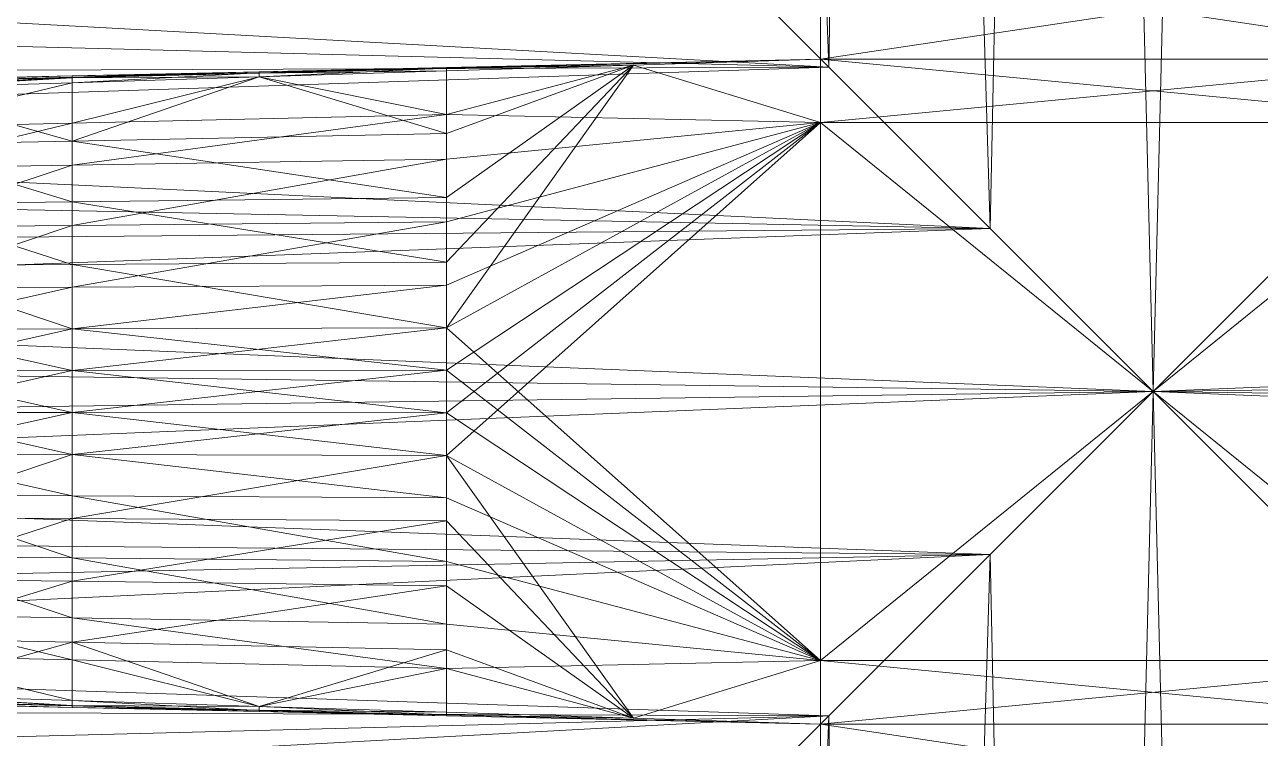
# Model space of a CAD drawing. Header units: millimetres. Extents: x -104 to 115, y -53 to 68.
# Drawn here: x -13.09 to 7.28, y 2.07 to 13.84 of the extents above; entities that cross this region are included whole.
import ezdxf

# ---------------------------------------------------------------- set-up
doc = ezdxf.new("R2010")
doc.units = ezdxf.units.MM

msp = doc.modelspace()

# ---------------------------------------------------------------- linework, layer by layer
at = {"color": 7, "lineweight": 0}
for points in [[(0.163, 13.143, -54.32), (-1.823, 68.125, -53.847), (-2.447, 15.754, -53.666), (0.163, 13.143, -54.32)], [(-2.447, 15.754, -1.181), (-1.823, 68.125, -1), (0.163, 13.143, -0.527), (-2.447, 15.754, -1.181)], [(0.163, 13.143, -54.32), (1.077, 68.125, -54.485), (-1.823, 68.125, -53.847), (0.163, 13.143, -54.32)], [(0.163, 13.143, -0.527), (-1.823, 68.125, -1), (1.077, 68.125, -0.361), (0.163, 13.143, -0.527)], [(2.825, 10.481, -54.715), (1.077, 68.125, -54.485), (0.163, 13.143, -54.32), (2.825, 10.481, -54.715)], [(0.163, 13.143, -0.527), (1.077, 68.125, -0.361), (2.825, 10.481, -0.132), (0.163, 13.143, -0.527)], [(2.825, 10.481, -54.715), (4.029, 68.125, -54.806), (1.077, 68.125, -54.485), (2.825, 10.481, -54.715)], [(2.825, 10.481, -0.132), (1.077, 68.125, -0.361), (4.029, 68.125, -0.04), (2.825, 10.481, -0.132)], [(2.825, 10.481, -0.132), (4.029, 68.125, -0.04), (5.513, 7.793, 0), (2.825, 10.481, -0.132)], [(5.513, 7.793, -54.847), (4.029, 68.125, -54.806), (2.825, 10.481, -54.715), (5.513, 7.793, -54.847)], [(5.513, 7.793, 0), (4.029, 68.125, -0.04), (6.998, 68.125, -0.04), (5.513, 7.793, 0)], [(5.513, 7.793, -54.847), (6.998, 68.125, -54.806), (4.029, 68.125, -54.806), (5.513, 7.793, -54.847)], [(5.513, 7.793, 0), (6.998, 68.125, -0.04), (8.201, 10.481, -0.132), (5.513, 7.793, 0)], [(8.201, 10.481, -54.715), (6.998, 68.125, -54.806), (5.513, 7.793, -54.847), (8.201, 10.481, -54.715)], [(-2.447, 15.754, -53.666), (-49.333, 15.843, -53.639), (0.163, 13.143, -54.32), (-2.447, 15.754, -53.666)], [(0.163, 13.143, -54.32), (-49.333, 15.843, -53.639), (-49.333, 12.961, -54.355), (0.163, 13.143, -54.32)], [(0.163, 13.143, -0.527), (-49.333, 14.412, -0.811), (-2.447, 15.754, -1.181), (0.163, 13.143, -0.527)], [(0.029, 14.923, -24.681), (0.029, 14.923, -30.166), (0.029, 13.278, -24.681), (0.029, 14.923, -24.681)], [(0.029, 13.278, -24.681), (0.029, 14.923, -30.166), (0.029, 13.278, -30.166), (0.029, 13.278, -24.681)], [(10.998, 13.278, -30.166), (0.029, 13.278, -30.166), (0.029, 14.923, -30.166), (10.998, 13.278, -30.166)], [(10.998, 13.278, -30.166), (0.029, 14.923, -30.166), (10.998, 14.923, -30.166), (10.998, 13.278, -30.166)], [(0.029, 13.278, -24.681), (10.998, 13.278, -24.681), (10.998, 14.923, -24.681), (0.029, 13.278, -24.681)], [(0.029, 13.278, -24.681), (10.998, 14.923, -24.681), (0.029, 14.923, -24.681), (0.029, 13.278, -24.681)], [(0.163, 13.143, -0.527), (-49.333, 11.495, -0.251), (-49.333, 14.412, -0.811), (0.163, 13.143, -0.527)], [(0.029, 13.278, -30.166), (-6.142, 13.14, -27.589), (0.029, 13.278, -24.681), (0.029, 13.278, -30.166)], [(0.029, 13.278, -24.681), (-6.142, 13.14, -27.589), (-6.142, 13.127, -26.18), (0.029, 13.278, -24.681)], [(0.029, 13.278, -24.681), (-6.142, 13.127, -26.18), (-3.056, 13.18, -24.73), (0.029, 13.278, -24.681)], [(-6.142, 13.14, -27.589), (0.029, 13.278, -30.166), (-6.142, 13.124, -28.831), (-6.142, 13.14, -27.589)], [(-6.142, 13.124, -28.831), (0.029, 13.278, -30.166), (-3.056, 13.18, -30.117), (-6.142, 13.124, -28.831)], [(0.029, 13.278, -30.166), (0.029, 12.23, -30.166), (-3.056, 13.18, -30.117), (0.029, 13.278, -30.166)], [(0.029, 13.278, -24.681), (-3.056, 13.18, -24.73), (0.029, 12.23, -24.681), (0.029, 13.278, -24.681)], [(10.998, 12.23, -30.166), (0.029, 12.23, -30.166), (0.029, 13.278, -30.166), (10.998, 12.23, -30.166)], [(10.998, 12.23, -30.166), (0.029, 13.278, -30.166), (10.998, 13.278, -30.166), (10.998, 12.23, -30.166)], [(10.998, 13.278, -24.681), (0.029, 12.23, -24.681), (10.998, 12.23, -24.681), (10.998, 13.278, -24.681)], [(0.029, 12.23, -24.681), (10.998, 13.278, -24.681), (0.029, 13.278, -24.681), (0.029, 12.23, -24.681)], [(2.825, 10.481, -0.132), (-49.333, 11.495, -0.251), (0.163, 13.143, -0.527), (2.825, 10.481, -0.132)], [(0.163, 13.143, -54.32), (-49.333, 12.961, -54.355), (2.825, 10.481, -54.715), (0.163, 13.143, -54.32)], [(-9.227, 13.07, -27.586), (-9.227, 13.047, -28.807), (-12.312, 13.001, -27.583), (-9.227, 13.07, -27.586)], [(-12.312, 12.977, -26.222), (-9.227, 13.052, -26.201), (-9.227, 13.07, -27.586), (-12.312, 12.977, -26.222)], [(-12.312, 12.977, -26.222), (-9.227, 13.07, -27.586), (-12.312, 13.001, -27.583), (-12.312, 12.977, -26.222)], [(-9.227, 12.985, -24.827), (-9.227, 13.052, -26.201), (-12.312, 12.888, -24.876), (-9.227, 12.985, -24.827)], [(-12.312, 12.888, -24.876), (-9.227, 13.052, -26.201), (-12.312, 12.977, -26.222), (-12.312, 12.888, -24.876)], [(-9.227, 13.047, -28.807), (-9.227, 12.985, -30.019), (-12.312, 12.97, -28.783), (-9.227, 13.047, -28.807)], [(-12.312, 13.001, -27.583), (-9.227, 13.047, -28.807), (-12.312, 12.97, -28.783), (-12.312, 13.001, -27.583)], [(-9.227, 13.052, -26.201), (-6.142, 13.127, -26.18), (-6.142, 13.14, -27.589), (-9.227, 13.052, -26.201)], [(-6.142, 13.14, -27.589), (-6.142, 13.124, -28.831), (-9.227, 13.07, -27.586), (-6.142, 13.14, -27.589)], [(-9.227, 13.07, -27.586), (-9.227, 13.052, -26.201), (-6.142, 13.14, -27.589), (-9.227, 13.07, -27.586)], [(-6.142, 13.083, -24.778), (-6.142, 13.127, -26.18), (-9.227, 12.985, -24.827), (-6.142, 13.083, -24.778)], [(-9.227, 12.985, -24.827), (-6.142, 13.127, -26.18), (-9.227, 13.052, -26.201), (-9.227, 12.985, -24.827)], [(-6.142, 13.124, -28.831), (-6.142, 13.083, -30.068), (-9.227, 13.047, -28.807), (-6.142, 13.124, -28.831)], [(-9.227, 13.07, -27.586), (-6.142, 13.124, -28.831), (-9.227, 13.047, -28.807), (-9.227, 13.07, -27.586)], [(-6.142, 12.05, -30.17), (-9.227, 12.985, -30.019), (-6.142, 13.083, -30.068), (-6.142, 12.05, -30.17)], [(-9.227, 13.047, -28.807), (-6.142, 13.083, -30.068), (-9.227, 12.985, -30.019), (-9.227, 13.047, -28.807)], [(-6.142, 12.361, -24.706), (-6.142, 13.083, -24.778), (-9.227, 12.985, -24.827), (-6.142, 12.361, -24.706)], [(-6.142, 12.05, -30.17), (-6.142, 13.083, -30.068), (-3.056, 13.18, -30.117), (-6.142, 12.05, -30.17)], [(-3.056, 13.18, -30.117), (0.029, 12.23, -30.166), (-6.142, 8.846, -30.358), (-3.056, 13.18, -30.117)], [(-3.056, 13.18, -30.117), (-6.142, 8.846, -30.358), (-6.142, 9.927, -30.318), (-3.056, 13.18, -30.117)], [(-6.142, 12.05, -30.17), (-3.056, 13.18, -30.117), (-6.142, 10.997, -30.254), (-6.142, 12.05, -30.17)], [(-6.142, 10.997, -30.254), (-3.056, 13.18, -30.117), (-6.142, 9.927, -30.318), (-6.142, 10.997, -30.254)], [(-3.056, 13.18, -24.73), (-6.142, 13.127, -26.18), (-6.142, 13.083, -24.778), (-3.056, 13.18, -24.73)], [(-6.142, 13.124, -28.831), (-3.056, 13.18, -30.117), (-6.142, 13.083, -30.068), (-6.142, 13.124, -28.831)], [(0.029, 12.23, -24.681), (-3.056, 13.18, -24.73), (-6.142, 12.361, -24.706), (0.029, 12.23, -24.681)], [(-3.056, 13.18, -24.73), (-6.142, 13.083, -24.778), (-6.142, 12.361, -24.706), (-3.056, 13.18, -24.73)], [(2.825, 10.481, -54.715), (-49.333, 12.961, -54.355), (-49.333, 10.019, -54.756), (2.825, 10.481, -54.715)], [(-12.312, 13.001, -27.583), (-12.312, 12.97, -28.783), (-18.482, 12.863, -27.577), (-12.312, 13.001, -27.583)], [(-18.482, 12.826, -26.265), (-12.312, 12.977, -26.222), (-12.312, 13.001, -27.583), (-18.482, 12.826, -26.265)], [(-18.482, 12.826, -26.265), (-12.312, 13.001, -27.583), (-18.482, 12.863, -27.577), (-18.482, 12.826, -26.265)], [(-15.397, 12.79, -24.925), (-12.312, 12.977, -26.222), (-18.482, 12.826, -26.265), (-15.397, 12.79, -24.925)], [(-12.312, 12.97, -28.783), (-15.397, 12.79, -29.922), (-18.482, 12.815, -28.735), (-12.312, 12.97, -28.783)], [(-18.482, 12.863, -27.577), (-12.312, 12.97, -28.783), (-18.482, 12.815, -28.735), (-18.482, 12.863, -27.577)], [(-12.312, 12.888, -24.876), (-12.312, 12.977, -26.222), (-15.397, 12.79, -24.925), (-12.312, 12.888, -24.876)], [(-12.312, 12.97, -28.783), (-12.312, 12.888, -29.971), (-15.397, 12.79, -29.922), (-12.312, 12.97, -28.783)], [(-12.312, 11.926, -30.174), (-15.397, 12.79, -29.922), (-12.312, 12.888, -29.971), (-12.312, 11.926, -30.174)], [(-12.312, 12.218, -24.73), (-12.312, 12.888, -24.876), (-15.397, 12.147, -24.742), (-12.312, 12.218, -24.73)], [(-15.397, 12.147, -24.742), (-12.312, 12.888, -24.876), (-15.397, 12.79, -24.925), (-15.397, 12.147, -24.742)], [(-12.312, 11.926, -30.174), (-12.312, 12.888, -29.971), (-9.227, 12.985, -30.019), (-12.312, 11.926, -30.174)], [(-12.312, 11.926, -30.174), (-9.227, 12.985, -30.019), (-6.142, 12.05, -30.17), (-12.312, 11.926, -30.174)], [(-12.312, 12.97, -28.783), (-9.227, 12.985, -30.019), (-12.312, 12.888, -29.971), (-12.312, 12.97, -28.783)], [(-6.142, 12.361, -24.706), (-9.227, 12.985, -24.827), (-12.312, 12.218, -24.73), (-6.142, 12.361, -24.706)], [(-12.312, 12.218, -24.73), (-9.227, 12.985, -24.827), (-12.312, 12.888, -24.876), (-12.312, 12.218, -24.73)], [(-15.397, 11.864, -30.176), (-15.397, 12.79, -29.922), (-12.312, 11.926, -30.174), (-15.397, 11.864, -30.176)], [(-6.142, 11.628, -24.641), (-6.142, 12.361, -24.706), (-12.312, 11.527, -24.6), (-6.142, 11.628, -24.641)], [(-6.142, 12.361, -24.706), (-12.312, 12.218, -24.73), (-12.312, 11.527, -24.6), (-6.142, 12.361, -24.706)], [(0.029, 12.23, -24.681), (-6.142, 12.361, -24.706), (-6.142, 11.628, -24.641), (0.029, 12.23, -24.681)], [(0.029, 12.23, -30.166), (0.029, 3.356, -30.166), (-6.142, 8.846, -30.358), (0.029, 12.23, -30.166)], [(0.029, 3.356, -24.681), (0.029, 12.23, -24.681), (-6.142, 6.741, -24.489), (0.029, 3.356, -24.681)], [(-6.142, 6.741, -24.489), (0.029, 12.23, -24.681), (-6.142, 7.443, -24.477), (-6.142, 6.741, -24.489)], [(-6.142, 11.628, -24.641), (-6.142, 10.594, -24.566), (0.029, 12.23, -24.681), (-6.142, 11.628, -24.641)], [(0.029, 12.23, -24.681), (-6.142, 10.594, -24.566), (-6.142, 9.546, -24.512), (0.029, 12.23, -24.681)], [(0.029, 12.23, -24.681), (-6.142, 9.546, -24.512), (-6.142, 8.847, -24.489), (0.029, 12.23, -24.681)], [(-6.142, 7.443, -24.477), (0.029, 12.23, -24.681), (-6.142, 8.145, -24.477), (-6.142, 7.443, -24.477)], [(-6.142, 8.145, -24.477), (0.029, 12.23, -24.681), (-6.142, 8.847, -24.489), (-6.142, 8.145, -24.477)], [(10.998, 3.356, -30.166), (0.029, 3.356, -30.166), (0.029, 12.23, -30.166), (10.998, 3.356, -30.166)], [(10.998, 3.356, -30.166), (0.029, 12.23, -30.166), (10.998, 12.23, -30.166), (10.998, 3.356, -30.166)], [(10.998, 12.23, -24.681), (0.029, 12.23, -24.681), (0.029, 3.356, -24.681), (10.998, 12.23, -24.681)], [(10.998, 12.23, -24.681), (0.029, 3.356, -24.681), (10.998, 3.356, -24.681), (10.998, 12.23, -24.681)], [(-12.312, 11.527, -24.6), (-12.312, 12.218, -24.73), (-15.397, 11.476, -24.58), (-12.312, 11.527, -24.6)], [(-15.397, 11.476, -24.58), (-12.312, 12.218, -24.73), (-15.397, 12.147, -24.742), (-15.397, 11.476, -24.58)], [(-12.312, 11.926, -30.174), (-6.142, 12.05, -30.17), (-6.142, 10.997, -30.254), (-12.312, 11.926, -30.174)], [(-15.397, 11.864, -30.176), (-12.312, 11.926, -30.174), (-12.312, 10.923, -30.343), (-15.397, 11.864, -30.176)], [(-12.312, 10.923, -30.343), (-15.397, 10.886, -30.387), (-15.397, 11.864, -30.176), (-12.312, 10.923, -30.343)], [(-12.312, 11.926, -30.174), (-6.142, 10.997, -30.254), (-12.312, 10.923, -30.343), (-12.312, 11.926, -30.174)], [(-6.142, 11.628, -24.641), (-12.312, 11.527, -24.6), (-12.312, 10.535, -24.451), (-6.142, 11.628, -24.641)], [(-6.142, 11.628, -24.641), (-12.312, 10.535, -24.451), (-6.142, 10.594, -24.566), (-6.142, 11.628, -24.641)], [(2.825, 10.481, -0.132), (-49.333, 8.536, -0.01), (-49.333, 11.495, -0.251), (2.825, 10.481, -0.132)], [(-12.312, 10.535, -24.451), (-12.312, 11.527, -24.6), (-15.397, 10.505, -24.394), (-12.312, 10.535, -24.451)], [(-12.312, 11.527, -24.6), (-15.397, 11.476, -24.58), (-15.397, 10.505, -24.394), (-12.312, 11.527, -24.6)], [(-12.312, 10.923, -30.343), (-12.312, 9.887, -30.47), (-15.397, 10.886, -30.387), (-12.312, 10.923, -30.343)], [(-12.312, 9.887, -30.47), (-15.397, 9.867, -30.546), (-15.397, 10.886, -30.387), (-12.312, 9.887, -30.47)], [(-6.142, 10.997, -30.254), (-6.142, 9.927, -30.318), (-12.312, 10.923, -30.343), (-6.142, 10.997, -30.254)], [(-6.142, 9.927, -30.318), (-12.312, 9.887, -30.47), (-12.312, 10.923, -30.343), (-6.142, 9.927, -30.318)], [(2.825, 10.481, -54.715), (-49.333, 10.019, -54.756), (5.513, 7.793, -54.847), (2.825, 10.481, -54.715)], [(5.513, 7.793, 0), (-49.333, 8.536, -0.01), (2.825, 10.481, -0.132), (5.513, 7.793, 0)], [(-12.312, 10.535, -24.451), (-15.397, 10.505, -24.394), (-15.397, 9.5, -24.259), (-12.312, 10.535, -24.451)], [(-12.312, 10.535, -24.451), (-15.397, 9.5, -24.259), (-12.312, 9.516, -24.343), (-12.312, 10.535, -24.451)], [(-6.142, 10.594, -24.566), (-12.312, 10.535, -24.451), (-12.312, 9.516, -24.343), (-6.142, 10.594, -24.566)], [(-6.142, 10.594, -24.566), (-12.312, 9.516, -24.343), (-6.142, 9.546, -24.512), (-6.142, 10.594, -24.566)], [(8.201, 10.481, -0.132), (60.36, 8.536, -0.01), (5.513, 7.793, 0), (8.201, 10.481, -0.132)], [(5.513, 7.793, -54.847), (60.36, 10.019, -54.756), (8.201, 10.481, -54.715), (5.513, 7.793, -54.847)], [(5.513, 7.793, -54.847), (-49.333, 10.019, -54.756), (-49.333, 7.051, -54.837), (5.513, 7.793, -54.847)], [(5.513, 7.793, -54.847), (60.36, 7.051, -54.837), (60.36, 10.019, -54.756), (5.513, 7.793, -54.847)], [(-12.312, 9.887, -30.47), (-12.312, 8.829, -30.55), (-15.397, 9.867, -30.546), (-12.312, 9.887, -30.47)], [(-15.397, 9.867, -30.546), (-12.312, 8.829, -30.55), (-15.397, 8.821, -30.646), (-15.397, 9.867, -30.546)], [(-6.142, 9.927, -30.318), (-6.142, 8.846, -30.358), (-12.312, 9.887, -30.47), (-6.142, 9.927, -30.318)], [(-12.312, 9.887, -30.47), (-6.142, 8.846, -30.358), (-12.312, 8.829, -30.55), (-12.312, 9.887, -30.47)], [(-12.312, 9.516, -24.343), (-15.397, 9.5, -24.259), (-15.397, 8.822, -24.201), (-12.312, 9.516, -24.343)], [(-12.312, 9.516, -24.343), (-15.397, 8.822, -24.201), (-12.312, 8.83, -24.297), (-12.312, 9.516, -24.343)], [(-6.142, 8.847, -24.489), (-6.142, 9.546, -24.512), (-12.312, 8.83, -24.297), (-6.142, 8.847, -24.489)], [(-6.142, 9.546, -24.512), (-12.312, 9.516, -24.343), (-12.312, 8.83, -24.297), (-6.142, 9.546, -24.512)], [(-12.312, 8.14, -24.273), (-12.312, 8.83, -24.297), (-15.397, 8.138, -24.171), (-12.312, 8.14, -24.273)], [(-12.312, 8.83, -24.297), (-15.397, 8.822, -24.201), (-15.397, 8.138, -24.171), (-12.312, 8.83, -24.297)], [(-12.312, 8.829, -30.55), (-12.312, 8.139, -30.574), (-15.397, 8.821, -30.646), (-12.312, 8.829, -30.55)], [(-15.397, 8.821, -30.646), (-12.312, 8.139, -30.574), (-15.397, 8.136, -30.676), (-15.397, 8.821, -30.646)], [(-6.142, 8.847, -24.489), (-12.312, 8.83, -24.297), (-12.312, 8.14, -24.273), (-6.142, 8.847, -24.489)], [(-6.142, 8.145, -24.477), (-6.142, 8.847, -24.489), (-12.312, 8.14, -24.273), (-6.142, 8.145, -24.477)], [(-6.142, 8.846, -30.358), (-6.142, 8.144, -30.37), (-12.312, 8.829, -30.55), (-6.142, 8.846, -30.358)], [(-12.312, 8.829, -30.55), (-6.142, 8.144, -30.37), (-12.312, 8.139, -30.574), (-12.312, 8.829, -30.55)], [(-6.142, 8.846, -30.358), (0.029, 3.356, -30.166), (-6.142, 8.144, -30.37), (-6.142, 8.846, -30.358)], [(5.513, 7.793, 0), (-49.333, 5.568, -0.09), (-49.333, 8.536, -0.01), (5.513, 7.793, 0)], [(5.513, 7.793, 0), (60.36, 8.536, -0.01), (60.36, 5.568, -0.09), (5.513, 7.793, 0)], [(-12.312, 8.14, -24.273), (-15.397, 8.138, -24.171), (-15.397, 7.45, -24.171), (-12.312, 8.14, -24.273)], [(-15.397, 7.45, -24.171), (-12.312, 7.448, -24.273), (-12.312, 8.14, -24.273), (-15.397, 7.45, -24.171)], [(-15.397, 8.136, -30.676), (-12.312, 8.139, -30.574), (-12.312, 7.447, -30.574), (-15.397, 8.136, -30.676)], [(-12.312, 7.447, -30.574), (-15.397, 7.449, -30.676), (-15.397, 8.136, -30.676), (-12.312, 7.447, -30.574)], [(-12.312, 7.448, -24.273), (-6.142, 7.443, -24.477), (-6.142, 8.145, -24.477), (-12.312, 7.448, -24.273)], [(-12.312, 7.448, -24.273), (-6.142, 8.145, -24.477), (-12.312, 8.14, -24.273), (-12.312, 7.448, -24.273)], [(-12.312, 8.139, -30.574), (-6.142, 8.144, -30.37), (-6.142, 7.441, -30.37), (-12.312, 8.139, -30.574)], [(-12.312, 8.139, -30.574), (-6.142, 7.441, -30.37), (-12.312, 7.447, -30.574), (-12.312, 8.139, -30.574)], [(-6.142, 8.144, -30.37), (0.029, 3.356, -30.166), (-6.142, 7.441, -30.37), (-6.142, 8.144, -30.37)], [(5.513, 7.793, -54.847), (-49.333, 7.051, -54.837), (2.825, 5.105, -54.715), (5.513, 7.793, -54.847)], [(2.825, 5.105, -0.132), (-49.333, 5.568, -0.09), (5.513, 7.793, 0), (2.825, 5.105, -0.132)], [(2.825, 5.105, -54.715), (4.029, -52.538, -54.806), (5.513, 7.793, -54.847), (2.825, 5.105, -54.715)], [(5.513, 7.793, 0), (4.029, -52.538, -0.04), (2.825, 5.105, -0.132), (5.513, 7.793, 0)], [(5.513, 7.793, -54.847), (4.029, -52.538, -54.806), (6.998, -52.538, -54.806), (5.513, 7.793, -54.847)], [(5.513, 7.793, 0), (6.998, -52.538, -0.04), (4.029, -52.538, -0.04), (5.513, 7.793, 0)], [(5.513, 7.793, 0), (60.36, 5.568, -0.09), (8.201, 5.105, -0.132), (5.513, 7.793, 0)], [(8.201, 5.105, -54.715), (60.36, 7.051, -54.837), (5.513, 7.793, -54.847), (8.201, 5.105, -54.715)], [(5.513, 7.793, -54.847), (6.998, -52.538, -54.806), (8.201, 5.105, -54.715), (5.513, 7.793, -54.847)], [(8.201, 5.105, -0.132), (6.998, -52.538, -0.04), (5.513, 7.793, 0), (8.201, 5.105, -0.132)], [(-15.397, 6.766, -24.2), (-12.312, 7.448, -24.273), (-15.397, 7.45, -24.171), (-15.397, 6.766, -24.2)], [(-12.312, 7.447, -30.574), (-12.312, 6.756, -30.55), (-15.397, 7.449, -30.676), (-12.312, 7.447, -30.574)], [(-12.312, 6.756, -30.55), (-15.397, 6.765, -30.646), (-15.397, 7.449, -30.676), (-12.312, 6.756, -30.55)], [(-12.312, 6.757, -24.296), (-12.312, 7.448, -24.273), (-15.397, 6.766, -24.2), (-12.312, 6.757, -24.296)], [(-12.312, 6.757, -24.296), (-6.142, 7.443, -24.477), (-12.312, 7.448, -24.273), (-12.312, 6.757, -24.296)], [(-6.142, 6.74, -30.358), (-12.312, 6.756, -30.55), (-12.312, 7.447, -30.574), (-6.142, 6.74, -30.358)], [(-6.142, 7.441, -30.37), (-6.142, 6.74, -30.358), (-12.312, 7.447, -30.574), (-6.142, 7.441, -30.37)], [(-6.142, 6.741, -24.489), (-6.142, 7.443, -24.477), (-12.312, 6.757, -24.296), (-6.142, 6.741, -24.489)], [(-6.142, 7.441, -30.37), (0.029, 3.356, -30.166), (-6.142, 6.74, -30.358), (-6.142, 7.441, -30.37)], [(2.825, 5.105, -54.715), (-49.333, 7.051, -54.837), (-49.333, 4.091, -54.596), (2.825, 5.105, -54.715)], [(-15.397, 5.719, -24.301), (-12.312, 6.757, -24.296), (-15.397, 6.766, -24.2), (-15.397, 5.719, -24.301)], [(-12.312, 6.071, -30.504), (-15.397, 6.086, -30.588), (-15.397, 6.765, -30.646), (-12.312, 6.071, -30.504)], [(-12.312, 6.071, -30.504), (-15.397, 6.765, -30.646), (-12.312, 6.756, -30.55), (-12.312, 6.071, -30.504)], [(-12.312, 5.7, -24.377), (-12.312, 6.757, -24.296), (-15.397, 5.719, -24.301), (-12.312, 5.7, -24.377)], [(-12.312, 5.7, -24.377), (-6.142, 6.741, -24.489), (-12.312, 6.757, -24.296), (-12.312, 5.7, -24.377)], [(-6.142, 6.74, -30.358), (-6.142, 6.04, -30.335), (-12.312, 6.756, -30.55), (-6.142, 6.74, -30.358)], [(-6.142, 6.04, -30.335), (-12.312, 6.071, -30.504), (-12.312, 6.756, -30.55), (-6.142, 6.04, -30.335)], [(-6.142, 5.66, -24.529), (-6.142, 6.741, -24.489), (-12.312, 5.7, -24.377), (-6.142, 5.66, -24.529)], [(-3.056, 2.406, -24.73), (0.029, 3.356, -24.681), (-6.142, 6.741, -24.489), (-3.056, 2.406, -24.73)], [(-3.056, 2.406, -24.73), (-6.142, 6.741, -24.489), (-6.142, 5.66, -24.529), (-3.056, 2.406, -24.73)], [(0.029, 3.356, -30.166), (-6.142, 6.04, -30.335), (-6.142, 6.74, -30.358), (0.029, 3.356, -30.166)], [(-12.312, 5.052, -30.395), (-15.397, 5.082, -30.453), (-15.397, 6.086, -30.588), (-12.312, 5.052, -30.395)], [(-12.312, 5.052, -30.395), (-15.397, 6.086, -30.588), (-12.312, 6.071, -30.504), (-12.312, 5.052, -30.395)], [(-6.142, 4.993, -30.281), (-12.312, 5.052, -30.395), (-12.312, 6.071, -30.504), (-6.142, 4.993, -30.281)], [(-6.142, 4.993, -30.281), (-12.312, 6.071, -30.504), (-6.142, 6.04, -30.335), (-6.142, 4.993, -30.281)], [(0.029, 3.356, -30.166), (-6.142, 4.993, -30.281), (-6.142, 6.04, -30.335), (0.029, 3.356, -30.166)], [(-12.312, 5.7, -24.377), (-15.397, 5.719, -24.301), (-15.397, 4.701, -24.46), (-12.312, 5.7, -24.377)], [(2.825, 5.105, -0.132), (-49.333, 2.626, -0.491), (-49.333, 5.568, -0.09), (2.825, 5.105, -0.132)], [(-12.312, 4.664, -24.504), (-12.312, 5.7, -24.377), (-15.397, 4.701, -24.46), (-12.312, 4.664, -24.504)], [(-6.142, 5.66, -24.529), (-12.312, 5.7, -24.377), (-12.312, 4.664, -24.504), (-6.142, 5.66, -24.529)], [(-6.142, 4.59, -24.593), (-6.142, 5.66, -24.529), (-12.312, 4.664, -24.504), (-6.142, 4.59, -24.593)], [(-6.142, 4.59, -24.593), (-3.056, 2.406, -24.73), (-6.142, 5.66, -24.529), (-6.142, 4.59, -24.593)], [(2.825, 5.105, -54.715), (-49.333, 4.091, -54.596), (0.163, 2.443, -54.32), (2.825, 5.105, -54.715)], [(0.163, 2.443, -0.527), (-49.333, 2.626, -0.491), (2.825, 5.105, -0.132), (0.163, 2.443, -0.527)], [(0.163, 2.443, -54.32), (1.077, -52.538, -54.485), (2.825, 5.105, -54.715), (0.163, 2.443, -54.32)], [(2.825, 5.105, -0.132), (1.077, -52.538, -0.361), (0.163, 2.443, -0.527), (2.825, 5.105, -0.132)], [(2.825, 5.105, -54.715), (1.077, -52.538, -54.485), (4.029, -52.538, -54.806), (2.825, 5.105, -54.715)], [(2.825, 5.105, -0.132), (4.029, -52.538, -0.04), (1.077, -52.538, -0.361), (2.825, 5.105, -0.132)], [(-12.312, 5.052, -30.395), (-12.312, 4.06, -30.246), (-15.397, 5.082, -30.453), (-12.312, 5.052, -30.395)], [(-12.312, 4.06, -30.246), (-15.397, 4.111, -30.266), (-15.397, 5.082, -30.453), (-12.312, 4.06, -30.246)], [(-6.142, 3.959, -30.206), (-12.312, 4.06, -30.246), (-12.312, 5.052, -30.395), (-6.142, 3.959, -30.206)], [(-6.142, 3.959, -30.206), (-12.312, 5.052, -30.395), (-6.142, 4.993, -30.281), (-6.142, 3.959, -30.206)], [(-6.142, 3.959, -30.206), (-6.142, 4.993, -30.281), (0.029, 3.356, -30.166), (-6.142, 3.959, -30.206)], [(-12.312, 4.664, -24.504), (-15.397, 4.701, -24.46), (-15.397, 3.722, -24.671), (-12.312, 4.664, -24.504)], [(-15.397, 3.722, -24.671), (-12.312, 3.66, -24.673), (-12.312, 4.664, -24.504), (-15.397, 3.722, -24.671)], [(-12.312, 3.66, -24.673), (-6.142, 4.59, -24.593), (-12.312, 4.664, -24.504), (-12.312, 3.66, -24.673)], [(-12.312, 3.66, -24.673), (-6.142, 3.536, -24.677), (-6.142, 4.59, -24.593), (-12.312, 3.66, -24.673)], [(-6.142, 3.536, -24.677), (-3.056, 2.406, -24.73), (-6.142, 4.59, -24.593), (-6.142, 3.536, -24.677)], [(0.163, 2.443, -54.32), (-49.333, 4.091, -54.596), (-49.333, 1.175, -54.036), (0.163, 2.443, -54.32)], [(-12.312, 4.06, -30.246), (-12.312, 3.368, -30.117), (-15.397, 4.111, -30.266), (-12.312, 4.06, -30.246)], [(-15.397, 4.111, -30.266), (-12.312, 3.368, -30.117), (-15.397, 3.44, -30.104), (-15.397, 4.111, -30.266)], [(-6.142, 3.959, -30.206), (-6.142, 3.226, -30.141), (-12.312, 4.06, -30.246), (-6.142, 3.959, -30.206)], [(-6.142, 3.226, -30.141), (-12.312, 3.368, -30.117), (-12.312, 4.06, -30.246), (-6.142, 3.226, -30.141)], [(0.029, 3.356, -30.166), (-6.142, 3.226, -30.141), (-6.142, 3.959, -30.206), (0.029, 3.356, -30.166)], [(-15.397, 3.722, -24.671), (-15.397, 2.796, -24.925), (-12.312, 3.66, -24.673), (-15.397, 3.722, -24.671)], [(-12.312, 3.66, -24.673), (-15.397, 2.796, -24.925), (-12.312, 2.699, -24.876), (-12.312, 3.66, -24.673)], [(-12.312, 3.66, -24.673), (-12.312, 2.699, -24.876), (-9.227, 2.601, -24.827), (-12.312, 3.66, -24.673)], [(-12.312, 3.66, -24.673), (-9.227, 2.601, -24.827), (-6.142, 3.536, -24.677), (-12.312, 3.66, -24.673)], [(-6.142, 3.536, -24.677), (-9.227, 2.601, -24.827), (-6.142, 2.504, -24.778), (-6.142, 3.536, -24.677)], [(-6.142, 3.536, -24.677), (-6.142, 2.504, -24.778), (-3.056, 2.406, -24.73), (-6.142, 3.536, -24.677)], [(-12.312, 3.368, -30.117), (-12.312, 2.699, -29.971), (-15.397, 3.44, -30.104), (-12.312, 3.368, -30.117)], [(-15.397, 3.44, -30.104), (-12.312, 2.699, -29.971), (-15.397, 2.796, -29.922), (-15.397, 3.44, -30.104)], [(-6.142, 3.226, -30.141), (-9.227, 2.601, -30.019), (-12.312, 3.368, -30.117), (-6.142, 3.226, -30.141)], [(-12.312, 3.368, -30.117), (-9.227, 2.601, -30.019), (-12.312, 2.699, -29.971), (-12.312, 3.368, -30.117)], [(0.029, 3.356, -30.166), (-3.056, 2.406, -30.117), (-6.142, 3.226, -30.141), (0.029, 3.356, -30.166)], [(0.029, 2.309, -30.166), (-3.056, 2.406, -30.117), (0.029, 3.356, -30.166), (0.029, 2.309, -30.166)], [(0.029, 2.309, -24.681), (0.029, 3.356, -24.681), (-3.056, 2.406, -24.73), (0.029, 2.309, -24.681)], [(10.998, 2.309, -30.166), (0.029, 3.356, -30.166), (10.998, 3.356, -30.166), (10.998, 2.309, -30.166)], [(0.029, 3.356, -30.166), (10.998, 2.309, -30.166), (0.029, 2.309, -30.166), (0.029, 3.356, -30.166)], [(10.998, 3.356, -24.681), (0.029, 3.356, -24.681), (0.029, 2.309, -24.681), (10.998, 3.356, -24.681)], [(10.998, 3.356, -24.681), (0.029, 2.309, -24.681), (10.998, 2.309, -24.681), (10.998, 3.356, -24.681)], [(-6.142, 3.226, -30.141), (-6.142, 2.504, -30.068), (-9.227, 2.601, -30.019), (-6.142, 3.226, -30.141)], [(-3.056, 2.406, -30.117), (-6.142, 2.504, -30.068), (-6.142, 3.226, -30.141), (-3.056, 2.406, -30.117)], [(-15.397, 2.796, -29.922), (-12.312, 2.61, -28.624), (-18.482, 2.761, -28.582), (-15.397, 2.796, -29.922)], [(-12.312, 2.617, -26.064), (-15.397, 2.796, -24.925), (-18.482, 2.771, -26.112), (-12.312, 2.617, -26.064)], [(-18.482, 2.724, -27.269), (-12.312, 2.617, -26.064), (-18.482, 2.771, -26.112), (-18.482, 2.724, -27.269)], [(-18.482, 2.761, -28.582), (-12.312, 2.61, -28.624), (-12.312, 2.585, -27.264), (-18.482, 2.761, -28.582)], [(-18.482, 2.761, -28.582), (-12.312, 2.585, -27.264), (-18.482, 2.724, -27.269), (-18.482, 2.761, -28.582)], [(-12.312, 2.585, -27.264), (-12.312, 2.617, -26.064), (-18.482, 2.724, -27.269), (-12.312, 2.585, -27.264)], [(-12.312, 2.699, -29.971), (-12.312, 2.61, -28.624), (-15.397, 2.796, -29.922), (-12.312, 2.699, -29.971)], [(-12.312, 2.617, -26.064), (-12.312, 2.699, -24.876), (-15.397, 2.796, -24.925), (-12.312, 2.617, -26.064)], [(-9.227, 2.601, -30.019), (-9.227, 2.535, -28.645), (-12.312, 2.699, -29.971), (-9.227, 2.601, -30.019)], [(-12.312, 2.699, -29.971), (-9.227, 2.535, -28.645), (-12.312, 2.61, -28.624), (-12.312, 2.699, -29.971)], [(-12.312, 2.617, -26.064), (-9.227, 2.601, -24.827), (-12.312, 2.699, -24.876), (-12.312, 2.617, -26.064)], [(0.163, 2.443, -0.527), (-49.333, -0.256, -1.208), (-49.333, 2.626, -0.491), (0.163, 2.443, -0.527)], [(-9.227, 2.54, -26.039), (-9.227, 2.601, -24.827), (-12.312, 2.617, -26.064), (-9.227, 2.54, -26.039)], [(-12.312, 2.585, -27.264), (-9.227, 2.54, -26.039), (-12.312, 2.617, -26.064), (-12.312, 2.585, -27.264)], [(-12.312, 2.61, -28.624), (-9.227, 2.535, -28.645), (-9.227, 2.516, -27.261), (-12.312, 2.61, -28.624)], [(-12.312, 2.61, -28.624), (-9.227, 2.516, -27.261), (-12.312, 2.585, -27.264), (-12.312, 2.61, -28.624)], [(-9.227, 2.516, -27.261), (-9.227, 2.54, -26.039), (-12.312, 2.585, -27.264), (-9.227, 2.516, -27.261)], [(-6.142, 2.504, -30.068), (-6.142, 2.459, -28.667), (-9.227, 2.601, -30.019), (-6.142, 2.504, -30.068)], [(-9.227, 2.601, -30.019), (-6.142, 2.459, -28.667), (-9.227, 2.535, -28.645), (-9.227, 2.601, -30.019)], [(-9.227, 2.54, -26.039), (-6.142, 2.504, -24.778), (-9.227, 2.601, -24.827), (-9.227, 2.54, -26.039)], [(-6.142, 2.463, -26.015), (-6.142, 2.504, -24.778), (-9.227, 2.54, -26.039), (-6.142, 2.463, -26.015)], [(-9.227, 2.516, -27.261), (-6.142, 2.463, -26.015), (-9.227, 2.54, -26.039), (-9.227, 2.516, -27.261)], [(-9.227, 2.535, -28.645), (-6.142, 2.459, -28.667), (-6.142, 2.447, -27.258), (-9.227, 2.535, -28.645)], [(-9.227, 2.516, -27.261), (-9.227, 2.535, -28.645), (-6.142, 2.447, -27.258), (-9.227, 2.516, -27.261)], [(-6.142, 2.447, -27.258), (-6.142, 2.463, -26.015), (-9.227, 2.516, -27.261), (-6.142, 2.447, -27.258)], [(-3.056, 2.406, -30.117), (-6.142, 2.459, -28.667), (-6.142, 2.504, -30.068), (-3.056, 2.406, -30.117)], [(-6.142, 2.463, -26.015), (-3.056, 2.406, -24.73), (-6.142, 2.504, -24.778), (-6.142, 2.463, -26.015)], [(-6.142, 2.447, -27.258), (0.029, 2.309, -24.681), (-6.142, 2.463, -26.015), (-6.142, 2.447, -27.258)], [(-6.142, 2.463, -26.015), (0.029, 2.309, -24.681), (-3.056, 2.406, -24.73), (-6.142, 2.463, -26.015)], [(0.029, 2.309, -30.166), (-6.142, 2.447, -27.258), (-6.142, 2.459, -28.667), (0.029, 2.309, -30.166)], [(0.029, 2.309, -30.166), (-6.142, 2.459, -28.667), (-3.056, 2.406, -30.117), (0.029, 2.309, -30.166)], [(0.029, 2.309, -24.681), (-6.142, 2.447, -27.258), (0.029, 2.309, -30.166), (0.029, 2.309, -24.681)], [(0.163, 2.443, -54.32), (-49.333, 1.175, -54.036), (-2.447, -0.167, -53.666), (0.163, 2.443, -54.32)], [(-2.447, -0.167, -1.181), (-49.333, -0.256, -1.208), (0.163, 2.443, -0.527), (-2.447, -0.167, -1.181)], [(-2.447, -0.167, -53.666), (-1.823, -52.538, -53.847), (0.163, 2.443, -54.32), (-2.447, -0.167, -53.666)], [(0.163, 2.443, -0.527), (-1.823, -52.538, -1), (-2.447, -0.167, -1.181), (0.163, 2.443, -0.527)], [(0.163, 2.443, -54.32), (-1.823, -52.538, -53.847), (1.077, -52.538, -54.485), (0.163, 2.443, -54.32)], [(0.163, 2.443, -0.527), (1.077, -52.538, -0.361), (-1.823, -52.538, -1), (0.163, 2.443, -0.527)], [(0.029, 0.663, -30.166), (0.029, 0.663, -24.681), (0.029, 2.309, -30.166), (0.029, 0.663, -30.166)], [(0.029, 2.309, -30.166), (0.029, 0.663, -24.681), (0.029, 2.309, -24.681), (0.029, 2.309, -30.166)], [(0.029, 2.309, -30.166), (10.998, 2.309, -30.166), (10.998, 0.663, -30.166), (0.029, 2.309, -30.166)], [(0.029, 2.309, -30.166), (10.998, 0.663, -30.166), (0.029, 0.663, -30.166), (0.029, 2.309, -30.166)], [(10.998, 2.309, -24.681), (0.029, 2.309, -24.681), (0.029, 0.663, -24.681), (10.998, 2.309, -24.681)]]:
    msp.add_polyline3d(points, dxfattribs=at)

doc.saveas('drawing.dxf')
